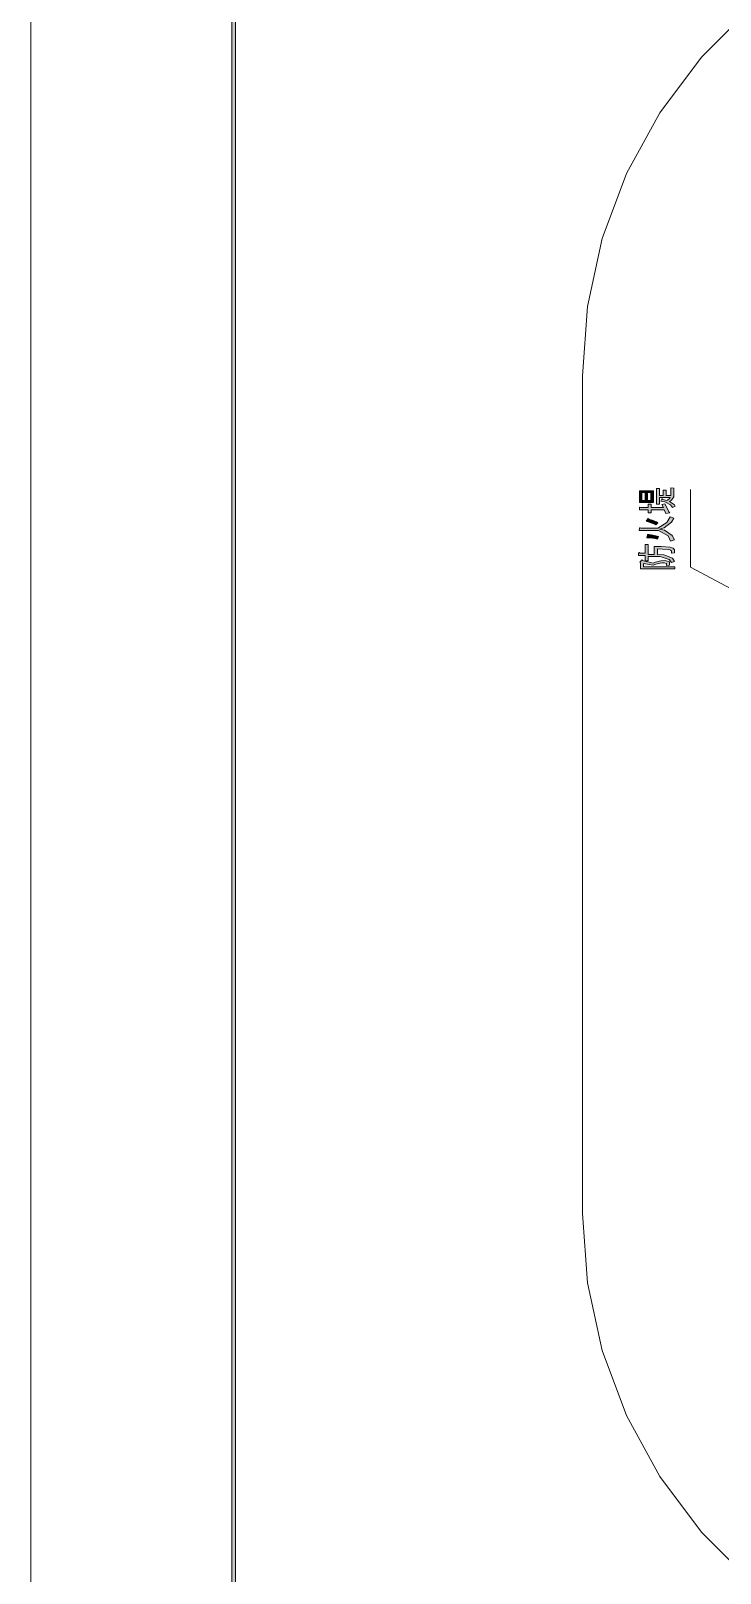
# Model space of a CAD drawing. Header units: millimetres. Extents: x 805 to 6044844, y 120 to 7887884.
# Drawn here: x 5918705 to 5931450, y 7827724 to 7856255 of the extents above; entities that cross this region are included whole.
import ezdxf

# ---------------------------------------------------------------- set-up
doc = ezdxf.new("R2010")
doc.units = ezdxf.units.MM

msp = doc.modelspace()

# ---------------------------------------------------------------- hatches: boundary and pattern name
h = msp.add_hatch(color=0)
h.dxf.hatch_style = 2
h.paths.add_polyline_path([(5922420, 7886420), (5922490, 7886350), (5922490, 7800327), (5922420, 7800257)])
h = msp.add_hatch(color=0)
h.paths.add_polyline_path([(5929958, 7847531), (5929958, 7847749), (5930216, 7847749), (5930216, 7847531)])
h.paths.add_polyline_path([(5930005, 7847566), (5930063, 7847566), (5930063, 7847714), (5930005, 7847714)])
h.paths.add_polyline_path([(5930110, 7847566), (5930168, 7847566), (5930168, 7847714), (5930110, 7847714)])
h = msp.add_hatch(color=0)
h.dxf.hatch_style = 2
h.paths.add_polyline_path([(5930467, 7847566), (5930483, 7847577), (5930511, 7847604), (5930523, 7847622), (5930327, 7847622), (5930327, 7847499), (5930271, 7847499), (5930271, 7847787), (5930327, 7847787), (5930327, 7847662), (5930394, 7847662), (5930394, 7847761), (5930450, 7847761), (5930450, 7847662), (5930537, 7847662), (5930537, 7847804), (5930593, 7847798), (5930593, 7847667), (5930593, 7847632), (5930553, 7847573), (5930513, 7847548), (5930553, 7847527), (5930604, 7847484), (5930616, 7847462), (5930567, 7847440), (5930534, 7847485), (5930429, 7847541), (5930356, 7847552), (5930373, 7847593), (5930379, 7847597), (5930386, 7847594), (5930388, 7847587)])
h = msp.add_hatch(color=0)
h.dxf.hatch_style = 2
h.paths.add_polyline_path([(5929958, 7847435), (5929960, 7847443), (5929968, 7847445), (5929976, 7847438), (5930119, 7847438), (5930119, 7847497), (5930174, 7847497), (5930174, 7847438), (5930402, 7847438), (5930373, 7847495), (5930426, 7847503), (5930505, 7847350), (5930515, 7847348), (5930519, 7847343), (5930513, 7847339), (5930444, 7847327), (5930417, 7847397), (5930174, 7847397), (5930174, 7847339), (5930119, 7847339), (5930119, 7847397), (5929958, 7847397)])
h = msp.add_hatch(color=0)
h.dxf.hatch_style = 2
h.paths.add_polyline_path([(5930327, 7847038), (5930422, 7847017), (5930561, 7846919), (5930604, 7846842), (5930531, 7846817), (5930487, 7846913), (5930313, 7847010), (5930183, 7847010), (5929952, 7847010), (5929958, 7847057), (5929961, 7847063), (5929972, 7847063), (5929982, 7847057), (5930183, 7847057), (5930296, 7847057), (5930466, 7847159), (5930523, 7847262), (5930596, 7847241), (5930552, 7847164), (5930417, 7847063)])
h = msp.add_hatch(color=0)
h.dxf.hatch_style = 2
h.paths.add_polyline_path([(5930133, 7847222), (5930192, 7847203), (5930275, 7847170), (5930300, 7847157), (5930262, 7847116), (5930227, 7847134), (5930136, 7847168), (5930081, 7847184), (5930113, 7847229), (5930117, 7847235), (5930128, 7847231)])
h = msp.add_hatch(color=0)
h.dxf.hatch_style = 2
h.paths.add_polyline_path([(5930289, 7846852), (5930250, 7846867), (5930152, 7846879), (5930093, 7846878), (5930110, 7846930), (5930115, 7846938), (5930125, 7846938), (5930131, 7846930), (5930173, 7846930), (5930264, 7846916), (5930312, 7846903)])
h = msp.add_hatch(color=0)
h.dxf.hatch_style = 2
h.paths.add_polyline_path([(5930289, 7846569), (5930408, 7846563), (5930568, 7846498), (5930607, 7846438), (5930549, 7846418), (5930509, 7846474), (5930343, 7846531), (5930216, 7846531), (5930119, 7846531), (5930119, 7846453), (5930063, 7846453), (5930063, 7846547), (5929940, 7846547), (5929940, 7846592), (5929943, 7846602), (5929955, 7846603), (5929964, 7846594), (5930063, 7846594), (5930063, 7846752), (5930119, 7846752), (5930119, 7846571), (5930233, 7846571), (5930233, 7846719), (5930362, 7846715), (5930523, 7846702), (5930555, 7846694), (5930579, 7846688), (5930604, 7846656), (5930604, 7846629), (5930604, 7846596), (5930549, 7846590), (5930549, 7846621), (5930549, 7846634), (5930533, 7846651), (5930517, 7846656), (5930499, 7846659), (5930385, 7846667), (5930289, 7846672)])
h = msp.add_hatch(color=0)
h.dxf.hatch_style = 2
h.paths.add_polyline_path([(5930353, 7846451), (5930433, 7846460), (5930513, 7846432), (5930513, 7846395), (5930513, 7846371), (5930458, 7846363), (5930458, 7846383), (5930458, 7846401), (5930414, 7846415), (5930370, 7846412), (5930341, 7846410), (5930262, 7846389), (5930212, 7846371), (5930031, 7846403), (5930031, 7846342), (5930613, 7846342), (5930613, 7846301), (5929976, 7846301), (5929976, 7846416), (5929964, 7846420), (5929996, 7846463), (5930002, 7846467), (5930009, 7846464), (5930011, 7846457), (5930210, 7846410), (5930256, 7846427), (5930328, 7846447)])

# ---------------------------------------------------------------- linework, layer by layer
at = {"color": 0, "lineweight": 0}
for points in [[(5918705, 7798792), (5918705, 7887884), (6044844, 7887884), (6044844, 7798792)], [(5922420, 7886420), (5922490, 7886350), (5922490, 7800327), (5922420, 7800257)], [(5929958, 7847531), (5929958, 7847749), (5930216, 7847749), (5930216, 7847531)], [(5930467, 7847566), (5930483, 7847577), (5930511, 7847604), (5930523, 7847622), (5930327, 7847622), (5930327, 7847499), (5930271, 7847499), (5930271, 7847787), (5930327, 7847787), (5930327, 7847662), (5930394, 7847662), (5930394, 7847761), (5930450, 7847761), (5930450, 7847662), (5930537, 7847662), (5930537, 7847804), (5930593, 7847798), (5930593, 7847667), (5930593, 7847632), (5930553, 7847573), (5930513, 7847548), (5930553, 7847527), (5930604, 7847484), (5930616, 7847462), (5930567, 7847440), (5930534, 7847485), (5930429, 7847541), (5930356, 7847552), (5930373, 7847593), (5930379, 7847597), (5930386, 7847594), (5930388, 7847587)], [(5929958, 7847435), (5929960, 7847443), (5929968, 7847445), (5929976, 7847438), (5930119, 7847438), (5930119, 7847497), (5930174, 7847497), (5930174, 7847438), (5930402, 7847438), (5930373, 7847495), (5930426, 7847503), (5930505, 7847350), (5930515, 7847348), (5930519, 7847343), (5930513, 7847339), (5930444, 7847327), (5930417, 7847397), (5930174, 7847397), (5930174, 7847339), (5930119, 7847339), (5930119, 7847397), (5929958, 7847397)], [(5930005, 7847566), (5930063, 7847566), (5930063, 7847714), (5930005, 7847714)], [(5930110, 7847566), (5930168, 7847566), (5930168, 7847714), (5930110, 7847714)], [(5930327, 7847038), (5930422, 7847017), (5930561, 7846919), (5930604, 7846842), (5930531, 7846817), (5930487, 7846913), (5930313, 7847010), (5930183, 7847010), (5929952, 7847010), (5929958, 7847057), (5929961, 7847063), (5929972, 7847063), (5929982, 7847057), (5930183, 7847057), (5930296, 7847057), (5930466, 7847159), (5930523, 7847262), (5930596, 7847241), (5930552, 7847164), (5930417, 7847063)], [(5930133, 7847222), (5930192, 7847203), (5930275, 7847170), (5930300, 7847157), (5930262, 7847116), (5930227, 7847134), (5930136, 7847168), (5930081, 7847184), (5930113, 7847229), (5930117, 7847235), (5930128, 7847231)], [(5930289, 7846852), (5930250, 7846867), (5930152, 7846879), (5930093, 7846878), (5930110, 7846930), (5930115, 7846938), (5930125, 7846938), (5930131, 7846930), (5930173, 7846930), (5930264, 7846916), (5930312, 7846903)], [(5930289, 7846569), (5930408, 7846563), (5930568, 7846498), (5930607, 7846438), (5930549, 7846418), (5930509, 7846474), (5930343, 7846531), (5930216, 7846531), (5930119, 7846531), (5930119, 7846453), (5930063, 7846453), (5930063, 7846547), (5929940, 7846547), (5929940, 7846592), (5929943, 7846602), (5929955, 7846603), (5929964, 7846594), (5930063, 7846594), (5930063, 7846752), (5930119, 7846752), (5930119, 7846571), (5930233, 7846571), (5930233, 7846719), (5930362, 7846715), (5930523, 7846702), (5930555, 7846694), (5930579, 7846688), (5930604, 7846656), (5930604, 7846629), (5930604, 7846596), (5930549, 7846590), (5930549, 7846621), (5930549, 7846634), (5930533, 7846651), (5930517, 7846656), (5930499, 7846659), (5930385, 7846667), (5930289, 7846672)], [(5930353, 7846451), (5930433, 7846460), (5930513, 7846432), (5930513, 7846395), (5930513, 7846371), (5930458, 7846363), (5930458, 7846383), (5930458, 7846401), (5930414, 7846415), (5930370, 7846412), (5930341, 7846410), (5930262, 7846389), (5930212, 7846371), (5930031, 7846403), (5930031, 7846342), (5930613, 7846342), (5930613, 7846301), (5929976, 7846301), (5929976, 7846416), (5929964, 7846420), (5929996, 7846463), (5930002, 7846467), (5930009, 7846464), (5930011, 7846457), (5930210, 7846410), (5930256, 7846427), (5930328, 7846447)]]:
    msp.add_lwpolyline(points, close=True, dxfattribs=at)
for points in [[(5937905, 7858875), (5936624, 7858784), (5935369, 7858511), (5934166, 7858062), (5933039, 7857447), (5932011, 7856677), (5931103, 7855769), (5930334, 7854741), (5929719, 7853614), (5929270, 7852412), (5928997, 7851157), (5928906, 7849876)], [(5928906, 7834377), (5928906, 7849876)], [(5930901, 7846334), (5930901, 7847769)], [(5931653, 7845934), (5930901, 7846334)], [(5928906, 7834377), (5928997, 7833096), (5929270, 7831842), (5929719, 7830639), (5930334, 7829512), (5931103, 7828484), (5932011, 7827576), (5933039, 7826806), (5934166, 7826191), (5935369, 7825743), (5936624, 7825470), (5937905, 7825378)]]:
    msp.add_lwpolyline(points, dxfattribs=at)

doc.saveas('drawing.dxf')
